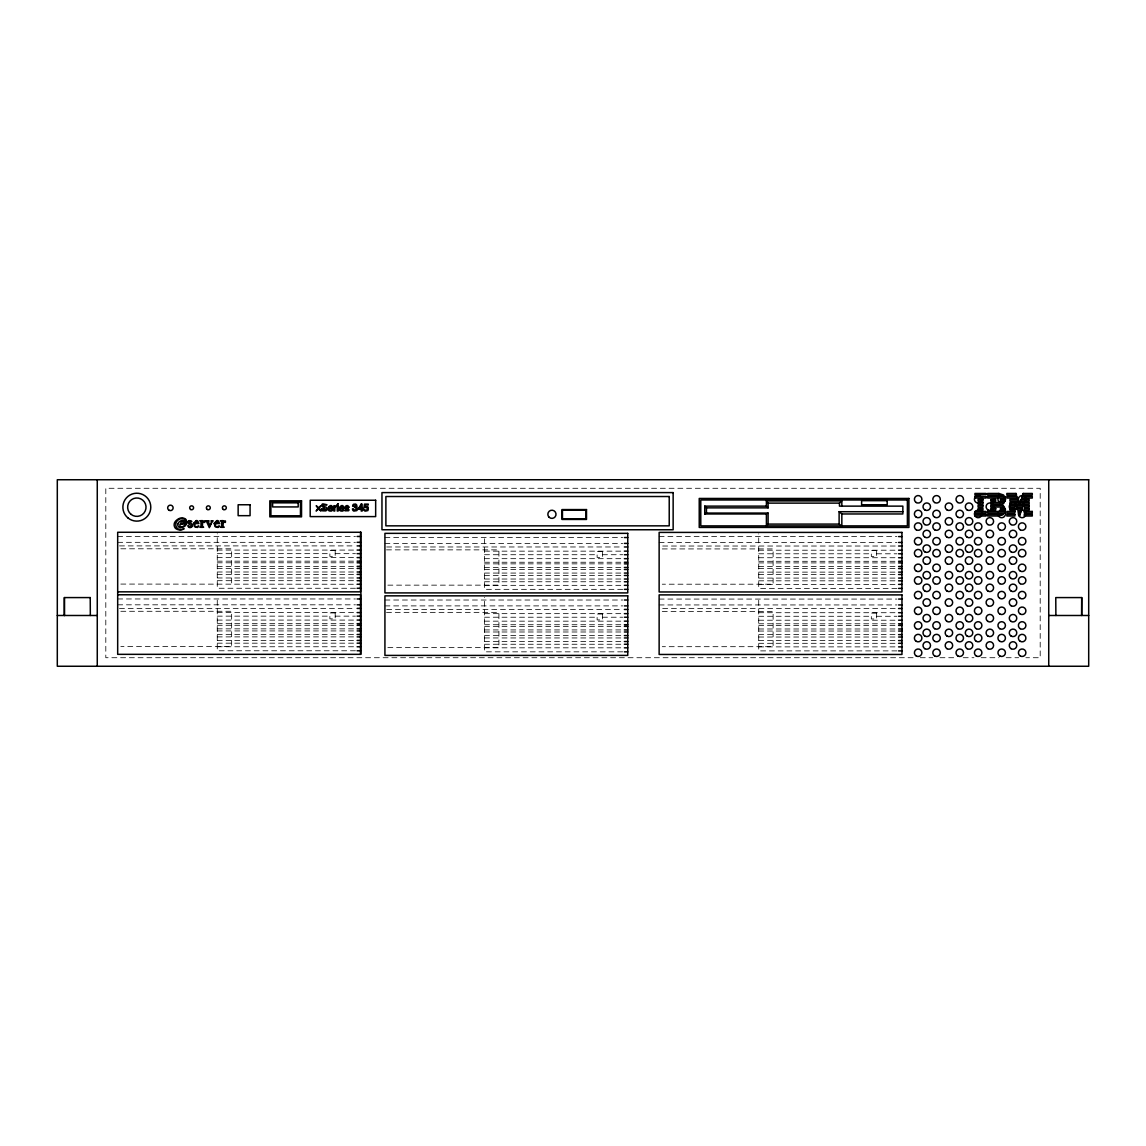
<?xml version="1.0" encoding="UTF-8"?>
<svg xmlns="http://www.w3.org/2000/svg" width="1146" height="1146" viewBox="0 0 1146 1146"><rect width="100%" height="100%" fill="white"/><g stroke="black" fill="none" stroke-linecap="round" stroke-linejoin="round"><path stroke-width="0.75" stroke-dasharray="5 3.75" d="M117.68 536.457L355.432 536.457M659.136 536.586L896.888 536.586M384.927 537.531L622.693 537.531M117.68 542.33L355.432 542.33M659.136 542.459L896.888 542.459M384.927 543.405L622.693 543.405M119.456 545.897L355.432 545.897M662.689 546.026L896.888 546.026M386.703 546.971L622.693 546.971M120.817 548.791L231.65 548.791L231.65 584.073M662.273 548.92L773.106 548.92L773.106 584.202L662.273 584.202M386.503 549.865L498.911 549.865L498.911 585.148L386.503 585.148M217.267 550.08L355.432 550.08M758.709 550.209L896.888 550.209M484.514 551.154L622.693 551.154M217.267 553.661L329.876 553.661M335.191 553.661L355.432 553.661M758.709 553.79L871.318 553.79M876.647 553.79L896.888 553.79M484.514 554.721L597.123 554.721M602.452 554.721L622.693 554.721M217.267 557.601L355.432 557.601M758.709 557.73L896.888 557.73M484.514 558.675L622.693 558.675M217.267 561.168L355.432 561.168M758.709 561.296L896.888 561.296M484.514 562.242L622.693 562.242M217.267 562.801L355.432 562.801M758.709 562.915L896.888 562.915M484.514 563.861L622.693 563.861M217.267 566.368L357.122 566.368M758.709 566.496L898.579 566.496M484.514 567.442L624.384 567.442M217.267 568.43L355.432 568.43M758.709 568.559L896.888 568.559M484.514 569.505L622.693 569.505M217.267 571.997L357.122 571.997M758.709 572.126L898.579 572.126M484.514 573.072L624.384 573.072M217.267 574.39L355.432 574.39M758.709 574.518L896.888 574.518M484.514 575.464L622.693 575.464M217.267 577.971L357.122 577.971M758.709 578.085L898.579 578.085M484.514 579.031L624.384 579.031M217.267 580.693L355.432 580.693M758.709 580.821L896.888 580.821M484.514 581.753L622.693 581.753M120.817 584.073L357.122 584.259M758.709 584.388L898.579 584.388M484.514 585.334L624.384 585.334M355.432 588.27L217.267 588.27L217.267 533.664M896.888 588.399L758.709 588.399L758.709 533.792M622.693 589.345L484.514 589.345L484.514 537.531M117.68 598.957L355.432 598.957M659.136 599.072L896.888 599.072M384.927 600.017L622.693 600.017M117.68 604.816L355.432 604.816M659.136 604.945L896.888 604.945M384.927 605.89L622.693 605.89M119.456 608.397L355.432 608.397M662.689 608.512L896.888 608.512M386.703 609.457L622.693 609.457M120.817 611.291L231.65 611.291L231.65 646.573L120.817 646.573M662.273 611.42L773.106 611.42L773.106 646.688L662.273 646.688M386.503 612.365L498.911 612.365L498.911 647.633L386.503 647.633M217.267 612.58L355.432 612.58M758.709 612.709L896.888 612.709M484.514 613.654L622.693 613.654M217.267 616.147L329.876 616.147M335.191 616.147L355.432 616.147M758.709 616.276L871.318 616.276M876.647 616.276L896.888 616.276M484.514 617.221L597.123 617.221M602.452 617.221L622.693 617.221M217.267 620.086L355.432 620.086M758.709 620.215L896.888 620.215M484.514 621.161L622.693 621.161M217.267 623.668L355.432 623.668M758.709 623.782L896.888 623.782M484.514 624.728L622.693 624.728M217.267 625.286L355.432 625.286M758.709 625.415L896.888 625.415M484.514 626.361L622.693 626.361M217.267 628.853L357.122 628.853M758.709 628.982L898.579 628.982M484.514 629.928L624.384 629.928M217.267 630.93L355.432 630.93M758.709 631.045L896.888 631.045M484.514 631.99L622.693 631.99M217.267 634.497L357.122 634.497M758.709 634.626L898.579 634.626M484.514 635.572L624.384 635.572M217.267 636.89L355.432 636.89M758.709 637.018L896.888 637.018M484.514 637.95L622.693 637.95M217.267 640.456L357.122 640.456M758.709 640.585L898.579 640.585M484.514 641.531L624.384 641.531M217.267 643.178L355.432 643.178M758.709 643.307L896.888 643.307M484.514 644.253L622.693 644.253M217.267 646.759L357.122 646.759M758.709 646.874L898.579 646.874M484.514 647.819L624.384 647.819M355.432 650.77L217.267 650.77L217.267 598.957M896.888 650.885L758.709 650.885L758.709 599.072M622.693 651.83L484.514 651.83L484.514 597.224M913.104 657.718L105.804 657.718L105.804 488.282L1040.196 488.282L1040.196 657.718L1025.871 657.718M920.252 657.718L932.787 657.718M939.949 657.718L956.065 657.718M963.213 657.718L973.957 657.718M981.119 657.718L999.026 657.718M1006.174 657.718L1018.708 657.718M335.191 550.467L329.876 550.467L329.876 556.354L335.191 556.354L335.191 550.467M876.647 550.596L871.318 550.596L871.318 556.483L876.647 556.483L876.647 550.596M602.452 551.541L597.123 551.541L597.123 557.429L602.452 557.429L602.452 551.541M335.191 612.952L329.876 612.952L329.876 618.854L335.191 618.854L335.191 612.952M876.647 613.081L871.318 613.081L871.318 618.969L876.647 618.969L876.647 613.081M602.452 614.027L597.123 614.027L597.123 619.914L602.452 619.914L602.452 614.027"/><path stroke-width="1.5" d="M768.107 524.094L766.402 525.885L766.402 513.967L768.107 513.064L768.107 524.094L839.116 524.094L841.837 525.885L841.837 513.967L839.116 511.718L839.116 524.094M841.837 500.917L766.402 500.917L768.107 503.123L839.459 503.123L841.837 500.917L841.837 506.131M704.747 506.131L706.452 507.864L768.107 507.864L766.402 506.131L704.747 506.131L704.747 513.967L706.452 513.064L768.107 513.064M348.928 507.205C344.044 505.544 347.138 507.721 349.043 509.855A1.475 1.475 0 0 1 348.484 510.758C341.479 511.001 345.891 510.199 348.012 509.111C341.666 509.153 347.195 502.564 348.928 507.177M839.116 511.718L902.847 511.718M704.747 513.967L766.402 513.967M841.837 513.967L902.847 513.967L902.847 506.131L839.459 506.131L839.459 503.123M357.122 536.457L360.503 536.457M898.579 536.586L901.959 536.586M624.384 537.531L627.75 537.531M357.122 542.33L360.503 542.33M898.579 542.459L901.959 542.459M624.384 543.405L627.75 543.405M357.122 545.897L360.503 545.897M898.579 546.026L901.959 546.026M624.384 546.971L627.75 546.971M357.122 550.08L360.503 550.08M898.579 550.209L901.959 550.209M624.384 551.154L627.75 551.154M357.122 553.661L360.503 553.661M898.579 553.79L901.959 553.79M624.384 554.721L627.75 554.721M357.122 557.601L360.503 557.601M898.579 557.73L901.959 557.73M624.384 558.675L627.75 558.675M357.122 561.168L360.503 561.168M898.579 561.296L901.959 561.296M624.384 562.242L627.75 562.242M357.122 562.801L360.503 562.801M898.579 562.915L901.959 562.915M624.384 563.861L627.75 563.861M357.122 566.368L360.503 566.368M898.579 566.496L901.959 566.496M624.384 567.442L627.75 567.442M357.122 568.43L360.503 568.43M898.579 568.559L901.959 568.559M624.384 569.505L627.75 569.505M357.122 571.997L360.503 571.997M898.579 572.126L901.959 572.126M624.384 573.072L627.75 573.072M357.122 574.39L360.503 574.39M898.579 574.518L901.959 574.518M624.384 575.464L627.75 575.464M357.122 577.971L360.503 577.971M898.579 578.085L901.959 578.085M624.384 579.031L627.75 579.031M357.122 580.693L360.503 580.693M898.579 580.821L901.959 580.821M624.384 581.753L627.75 581.753M357.122 584.259L360.503 584.259M898.579 584.388L901.959 584.388M624.384 585.334L627.75 585.334M357.122 588.27L360.503 588.27M898.579 588.399L901.959 588.399M624.384 589.345L627.75 589.345M117.68 591.837L360.503 591.837L360.503 532.274M117.68 594.76L360.503 594.76L360.503 654.337M90.333 597.582L64.334 597.582L64.334 615.488M1081.666 597.582L1081.666 615.488L1081.767 597.582L1055.767 597.582L1055.881 615.488M357.122 598.957L360.503 598.957M898.579 599.072L901.959 599.072M624.384 600.017L627.75 600.017M357.122 604.816L360.503 604.816M898.579 604.945L901.959 604.945M624.384 605.89L627.75 605.89M357.122 608.397L360.503 608.397M898.579 608.512L901.959 608.512M624.384 609.457L627.75 609.457M357.122 612.58L360.503 612.58M898.579 612.709L901.959 612.709M624.384 613.654L627.75 613.654M57.3 615.488L97.267 615.488M1048.733 615.488L1088.7 615.488M357.122 616.147L360.503 616.147M898.579 616.276L901.959 616.276M624.384 617.221L627.75 617.221M357.122 620.086L360.503 620.086M898.579 620.215L901.959 620.215M624.384 621.161L627.75 621.161M357.122 623.668L360.503 623.668M898.579 623.782L901.959 623.782M624.384 624.728L627.75 624.728M357.122 625.286L360.503 625.286M898.579 625.415L901.959 625.415M624.384 626.361L627.75 626.361M357.122 628.853L360.503 628.853M898.579 628.982L901.959 628.982M624.384 629.928L627.75 629.928M357.122 630.93L360.503 630.93M898.579 631.045L901.959 631.045M624.384 631.99L627.75 631.99M357.122 634.497L360.503 634.497M898.579 634.626L901.959 634.626M624.384 635.572L627.75 635.572M357.122 636.89L360.503 636.89M898.579 637.018L901.959 637.018M624.384 637.95L627.75 637.95M357.122 640.456L360.503 640.456M898.579 640.585L901.959 640.585M624.384 641.531L627.75 641.531M357.122 643.178L360.503 643.178M898.579 643.307L901.959 643.307M624.384 644.253L627.75 644.253M357.122 646.759L360.503 646.759M898.579 646.874L901.959 646.874M624.384 647.819L627.75 647.819M357.122 650.77L360.503 650.77M898.579 650.885L901.959 650.885M624.384 651.83L627.75 651.83M1048.733 479.744L1048.733 666.256M768.107 503.123L768.107 507.864M766.402 500.917L766.402 506.131M706.452 507.864L706.452 513.064M97.267 479.744L97.267 666.256M90.233 597.582L90.333 615.488M64.448 597.582L64.448 615.488M1014.898 503.452A3.753 3.753 0 0 1 1015.9 509.111A3.753 3.753 0 0 1 1010.156 509.111A3.753 3.753 0 0 1 1011.144 503.452M1025.77 512.993A3.753 3.753 0 0 1 1021.487 517.663A3.753 3.753 0 0 1 1019.066 511.818A3.753 3.753 0 0 1 1025.383 512.09M1025.77 498.338A3.753 3.753 0 0 1 1023.106 502.936M1020.269 502.55A3.753 3.753 0 0 1 1019.166 497.02A3.753 3.753 0 0 1 1024.796 496.648M999.026 511.317A3.753 3.753 0 0 1 1005.085 512.377A3.753 3.753 0 0 1 1002.005 517.706A3.753 3.753 0 0 1 998.066 512.993M999.026 496.648A3.753 3.753 0 0 1 1004.927 497.436A3.753 3.753 0 0 1 1002.65 502.936M999.813 502.55A3.753 3.753 0 0 1 998.066 498.338M981.778 512.993A3.753 3.753 0 0 1 977.825 517.706A3.753 3.753 0 0 1 974.759 512.377A3.753 3.753 0 0 1 980.804 511.317M981.778 498.338A3.753 3.753 0 0 1 980.031 502.55M978.154 503.051A3.753 3.753 0 0 1 974.687 497.865A3.753 3.753 0 0 1 980.804 496.648M354.429 506.962C357.71 507.506 355.332 512.806 353.412 508.824L352.481 508.824L352.639 509.855A2.091 2.091 0 0 0 353.885 511.087L356.721 510.629A1.991 1.991 0 0 0 357.38 509.483C356.363 507.52 358.197 502.722 353.584 504.269A2.006 2.006 0 0 0 352.796 505.271L352.653 506.26L353.555 506.26C353.77 502.621 358.555 507.033 354.429 506.962M990.774 499.642L990.774 501.031L995.702 501.031L995.702 499.455L990.774 499.642M1014.898 502.722L1014.898 504.039L1009.955 504.039L1009.955 502.464L1019.109 502.464L1019.582 503.81L1020.055 502.449L1029.18 502.449L1029.18 504.039L1024.252 504.039L1024.252 502.75L1023.779 504.039L1015.37 504.039L1014.898 502.722M332.827 508.237L328.959 508.638C328.73 512.563 333.83 507.764 332.268 510.443A2.134 2.134 0 0 1 331.28 511.087C323.974 511.861 331.323 500.516 332.827 508.237M344.058 508.237L340.19 508.638C339.961 512.563 345.061 507.764 343.499 510.443A2.134 2.134 0 0 1 342.511 511.087C335.205 511.861 342.554 500.516 344.058 508.237M986.104 494.413L974.945 495.029L974.945 493.453L986.104 493.453L986.104 494.413M197.427 522.261L197.356 523.178L195.178 523.178L195.851 520.986L197.427 522.261M218.041 522.261L217.984 523.178L215.806 523.178L216.479 520.986L218.041 522.261M202.527 523.02L202.441 526.974C207.125 527.447 196.367 527.461 200.98 526.974L200.98 521.172L199.762 520.742L202.441 520.628C201.008 524.166 205.678 518.178 204.79 522.347C203.229 523.163 203.358 519.625 202.527 523.02M223.155 523.02L223.055 526.974C227.739 527.447 216.995 527.461 221.593 526.974L221.593 521.172L220.39 520.742L223.055 520.628C221.636 524.166 226.292 518.178 225.404 522.347C223.842 523.163 223.986 519.625 223.155 523.02M192.327 525.298L192.184 526.215A2.249 2.249 0 0 1 191.439 527.246C187.715 529.395 186.569 522.332 189.606 527.088C194.992 526.172 188.259 524.782 187.915 522.576A2.02 2.02 0 0 1 189.119 520.671C192.743 520.284 192.643 523.249 189.348 521C186.497 523.436 193.015 522.49 192.327 525.298M193.559 523.335L194.405 526.601L197.313 527.461A2.478 2.478 0 0 0 198.616 526.243C200.049 524.582 193.158 529.996 195.178 523.564L198.974 523.564L197.771 520.986A2.249 2.249 0 0 0 196.41 520.528L193.559 523.335M214.187 523.335L215.018 526.601L217.926 527.461A2.478 2.478 0 0 0 219.23 526.243C220.662 524.582 213.772 529.996 215.806 523.564L219.588 523.564L218.399 520.986A2.249 2.249 0 0 0 217.024 520.528L214.187 523.335M367.651 508.795L366.405 510.342L363.798 509.641A2.063 2.063 0 0 0 364.156 510.385A2.206 2.206 0 0 0 365.202 511.116L367.938 510.557L368.267 507.392A2.149 2.149 0 0 0 367.221 506.561L364.872 506.861L365.159 504.956L368.253 504.956L368.253 504.125L364.485 504.125L363.912 507.879L366.419 507.248L367.651 508.795M327.154 508.924L325.98 510.887L322.671 510.858A2.249 2.249 0 0 1 321.682 509.741L321.453 508.638C334.961 513.136 317.514 506.346 322.8 503.853C335.191 506.346 315.207 503.051 325.951 507.205A1.633 1.633 0 0 1 326.997 508.136L327.154 508.924M177.859 523.966L177.759 524.753A2.793 2.793 0 0 0 178.275 526.386L178.676 526.859A3.037 3.037 0 0 0 180.309 527.704L183.36 526.988A5.028 5.028 0 0 0 185.91 519.382A6.131 6.131 0 0 0 179.55 518.35A10.959 10.959 0 0 0 175.395 521.358A5.315 5.315 0 0 0 175.395 528.263A6.933 6.933 0 0 0 178.489 529.767A7.85 7.85 0 0 0 184.148 528.793L184.048 528.607A6.833 6.833 0 0 1 178.461 529.208A5.358 5.358 0 0 1 176.24 522.332A6.389 6.389 0 0 1 184.406 519.038A3.61 3.61 0 0 1 185.967 522.504A7.263 7.263 0 0 1 183.804 526.114L181.068 527.361L179.736 526.415L180.194 524.481L183.718 523.994L185.136 522.161C183.933 518.551 178.504 521.058 177.859 523.966M334.847 507.42L334.747 511.044L333.858 511.044L333.858 505.715L334.718 505.715C335.076 506.26 337.784 505.286 334.847 507.42M183.561 521.588L182.386 523.736L180.294 524.08L181.842 520.914L183.561 521.588M1005.443 499.455L1005.157 500.931L1000.401 501.031L1000.401 499.455L1005.443 499.455M329.103 507.22L331.882 507.893L331.051 506.432L329.103 507.22M340.333 507.22L343.112 507.893L342.282 506.432L340.333 507.22M1023.134 493.453L1022.633 495.029L1032.288 495.029L1032.288 493.453L1023.134 493.453M1022.089 496.462L1021.573 498.037L1032.288 498.052L1032.288 496.462L1022.089 496.462M1005.314 511.445L1004.684 513.036L987.651 513.036L987.651 511.46L1005.314 511.445M1021.057 499.455L1020.527 501.031L1029.18 501.031L1029.165 499.441L1021.057 499.455M1022.232 508.452L1021.688 510.042L1017.447 510.027L1016.903 508.466L1022.232 508.452M1021.172 511.445L1020.642 513.036L1018.522 513.036L1017.977 511.445L1021.172 511.445M1020.112 514.454L1019.582 516.015L1019.009 514.454L1020.112 514.454M1023.292 505.458L1022.719 507.033L1016.387 507.033L1015.829 505.458L1023.292 505.458M211.967 521.172L210.033 525.685L208.071 521.172C212.354 520.742 202.699 520.585 206.423 521.172L209.317 527.661L212.354 521.172C215.72 520.656 208.114 520.8 211.967 521.172M318.531 508.982L316.124 511.044L317.986 508.308L316.21 505.715L318.574 507.635L320.894 505.715L319.104 508.294L321.009 511.044L318.531 508.982M1004.283 502.464L1002.879 504.039L990.774 504.039L990.774 502.464L1004.283 502.464M361.205 505.3L358.956 508.48L361.205 508.48L361.205 505.3M361.191 504.125L358.096 509.297L361.205 509.297L361.205 511.044L362.122 511.044L363.124 508.48L362.122 508.48L362.122 504.125L361.191 504.125M1003.266 514.468L998.624 516.015L987.651 516.015L987.651 514.454L1003.266 514.454M1032.288 511.445L1024.252 511.46L1024.252 513.036L1032.288 513.036L1032.288 511.445M980.99 510.027L978.054 510.042L978.054 508.466L982.982 508.466L982.982 510.027L980.99 510.027M1017.605 498.037L1006.847 498.052L1006.847 496.462L1017.075 496.462L1017.605 498.037M982.982 502.449L978.054 502.464L978.054 504.039L982.982 504.039L982.982 502.449M1088.7 479.744L57.3 479.744L57.3 666.256L1088.7 666.256L1088.7 479.744M673.146 492.594L381.962 492.594L381.962 529.753L673.146 529.753L673.146 492.594M998.897 493.453L987.651 493.453L987.651 495.043L1003.638 495.029L998.897 493.453M1016.015 493.453L1006.847 493.453L1006.847 495.029L1016.545 495.029L1016.015 493.453M669.221 496.519L385.887 496.519L385.887 525.842L669.221 525.842L669.221 496.519M986.104 496.462L974.945 496.462L974.945 498.037L986.104 498.052L986.104 496.462M1004.856 496.462L987.651 496.462L987.651 498.037L1005.343 498.037L1004.856 496.462M908.921 498.453L699.232 498.453L699.232 527.432L908.921 527.432L908.921 498.453M982.982 499.455L978.054 499.455L978.054 501.031L982.982 501.031L982.982 499.455M1018.078 499.455L1009.955 499.455L1009.955 501.031L1018.608 501.031L1018.078 499.455M907.388 499.985L700.779 499.985L700.779 525.885L907.388 525.885L907.388 499.985M375.659 500.243L310.194 500.243L310.194 516.602L375.659 516.602L375.659 500.243M887.19 500.659L861.62 500.659L861.62 504.756L887.19 504.756L887.19 500.659M301.541 500.816L269.826 500.816L269.826 516.846L301.541 516.846L301.541 500.816M300.467 501.891L270.9 501.891L270.9 515.772L300.467 515.772L300.467 501.891M298.189 502.836L272.619 502.836L272.619 506.933L298.189 506.933L298.189 502.836M338.142 503.71L337.239 504.727L338.142 503.71M250.072 504.756L238.139 504.756L238.139 515.671L250.072 515.671L250.072 504.756M982.982 505.458L978.054 505.458L978.054 507.033L982.982 507.033L982.982 505.458M1003.051 505.458L990.774 505.458L990.774 507.033L1004.455 507.033L1003.051 505.458M1014.898 505.458L1009.955 505.458L1009.955 507.033L1014.898 507.033L1014.898 505.458M1029.18 505.458L1024.252 505.458L1024.252 507.033L1029.18 507.033L1029.18 505.458M338.142 505.715L337.239 505.715L337.239 511.044L338.142 511.044L338.142 505.715M995.702 508.466L990.774 508.466L990.774 510.042L995.702 510.042L995.702 508.466M1005.142 508.466L1000.401 508.466L1000.401 510.042L1005.457 510.042L1005.142 508.466M1014.898 508.466L1009.955 508.466L1009.955 510.042L1014.898 510.042L1014.898 508.466M1029.18 508.466L1024.252 508.466L1024.252 510.027L1029.18 510.042L1029.18 508.466M586.508 509.569L561.97 509.569L561.97 519.453L586.508 519.453L586.508 509.569M586.021 510.07L562.457 510.07L562.457 518.966L586.021 518.966L586.021 510.07M982.065 511.445L974.945 511.445L974.945 513.021L986.104 513.021L986.104 511.46L982.065 511.445M1014.898 511.445L1006.847 511.445L1006.847 513.036L1014.898 513.036L1014.898 511.445M986.104 514.454L974.945 514.454L974.945 516.015L986.104 516.015L986.104 514.454M1014.898 514.454L1006.847 514.454L1006.847 516.015L1014.898 516.015L1014.898 514.454M1032.288 514.454L1024.252 514.454L1024.252 516.015L1032.288 516.015L1032.288 514.454M360.904 532.274L117.68 532.274L117.68 654.337L360.904 654.337L360.904 532.274M901.959 532.403L659.136 532.403L659.136 591.966L901.959 591.966L901.959 532.403M627.75 533.348L384.927 533.348L384.927 592.912L627.75 592.912L627.75 533.348M901.959 594.889L659.136 594.889L659.136 654.466L901.959 654.466L901.959 594.889M627.75 595.834L384.927 595.834L384.927 655.412L627.75 655.412L627.75 595.834M549.034 517.19A4.097 4.097 0 0 0 555.882 515.356A4.097 4.097 0 0 0 550.868 510.342A4.097 4.097 0 0 0 549.034 517.19M947.054 621.433A3.753 3.753 0 0 0 952.67 618.195A3.753 3.753 0 0 0 947.054 614.944A3.753 3.753 0 0 0 947.054 621.433M947.054 636.102A3.753 3.753 0 0 0 952.67 632.85A3.753 3.753 0 0 0 947.054 629.598A3.753 3.753 0 0 0 947.054 636.102M947.054 648.722A3.753 3.753 0 0 0 952.67 645.47A3.753 3.753 0 0 0 947.054 642.218A3.753 3.753 0 0 0 947.054 648.722M947.054 605.761A3.753 3.753 0 0 0 952.67 602.51A3.753 3.753 0 0 0 947.054 599.258A3.753 3.753 0 0 0 947.054 605.761M947.054 578.472A3.753 3.753 0 0 0 952.67 575.235A3.753 3.753 0 0 0 947.054 571.983A3.753 3.753 0 0 0 947.054 578.472M947.054 591.092A3.753 3.753 0 0 0 952.67 587.841A3.753 3.753 0 0 0 947.054 584.603A3.753 3.753 0 0 0 947.054 591.092M947.054 563.818A3.753 3.753 0 0 0 952.67 560.566A3.753 3.753 0 0 0 947.054 557.314A3.753 3.753 0 0 0 947.054 563.818M947.054 537.216A3.753 3.753 0 0 0 952.67 533.979A3.753 3.753 0 0 0 947.054 530.727A3.753 3.753 0 0 0 947.054 537.216M947.054 551.885A3.753 3.753 0 0 0 952.67 548.633A3.753 3.753 0 0 0 947.054 545.381A3.753 3.753 0 0 0 947.054 551.885M947.054 524.61A3.753 3.753 0 0 0 952.67 521.358A3.753 3.753 0 0 0 947.054 518.107A3.753 3.753 0 0 0 947.054 524.61M947.054 509.941A3.753 3.753 0 0 0 952.67 506.704A3.753 3.753 0 0 0 947.054 503.452A3.753 3.753 0 0 0 947.054 509.941M967.167 621.433A3.753 3.753 0 0 0 972.796 618.195A3.753 3.753 0 0 0 967.167 614.944A3.753 3.753 0 0 0 967.167 621.433M967.167 636.102A3.753 3.753 0 0 0 972.796 632.85A3.753 3.753 0 0 0 967.167 629.598A3.753 3.753 0 0 0 967.167 636.102M967.167 648.722A3.753 3.753 0 0 0 972.796 645.47A3.753 3.753 0 0 0 967.167 642.218A3.753 3.753 0 0 0 967.167 648.722M967.167 605.761A3.753 3.753 0 0 0 972.796 602.51A3.753 3.753 0 0 0 967.167 599.258A3.753 3.753 0 0 0 967.167 605.761M967.167 578.472A3.753 3.753 0 0 0 972.796 575.235A3.753 3.753 0 0 0 967.167 571.983A3.753 3.753 0 0 0 967.167 578.472M967.167 591.092A3.753 3.753 0 0 0 972.796 587.841A3.753 3.753 0 0 0 967.167 584.603A3.753 3.753 0 0 0 967.167 591.092M967.167 563.818A3.753 3.753 0 0 0 972.796 560.566A3.753 3.753 0 0 0 967.167 557.314A3.753 3.753 0 0 0 967.167 563.818M967.167 537.216A3.753 3.753 0 0 0 972.796 533.979A3.753 3.753 0 0 0 967.167 530.727A3.753 3.753 0 0 0 967.167 537.216M967.167 551.885A3.753 3.753 0 0 0 972.796 548.633A3.753 3.753 0 0 0 967.167 545.381A3.753 3.753 0 0 0 967.167 551.885M967.167 524.61A3.753 3.753 0 0 0 972.796 521.358A3.753 3.753 0 0 0 967.167 518.107A3.753 3.753 0 0 0 967.167 524.61M967.167 509.941A3.753 3.753 0 0 0 972.796 506.704A3.753 3.753 0 0 0 967.167 503.452A3.753 3.753 0 0 0 967.167 509.941M987.967 621.433A3.753 3.753 0 0 0 993.596 618.195A3.753 3.753 0 0 0 987.967 614.944A3.753 3.753 0 0 0 987.967 621.433M987.967 636.102A3.753 3.753 0 0 0 993.596 632.85A3.753 3.753 0 0 0 987.967 629.598A3.753 3.753 0 0 0 987.967 636.102M987.967 648.722A3.753 3.753 0 0 0 993.596 645.47A3.753 3.753 0 0 0 987.967 642.218A3.753 3.753 0 0 0 987.967 648.722M987.967 605.761A3.753 3.753 0 0 0 993.596 602.51A3.753 3.753 0 0 0 987.967 599.258A3.753 3.753 0 0 0 987.967 605.761M987.967 578.472A3.753 3.753 0 0 0 993.596 575.235A3.753 3.753 0 0 0 987.967 571.983A3.753 3.753 0 0 0 987.967 578.472M987.967 591.092A3.753 3.753 0 0 0 993.596 587.841A3.753 3.753 0 0 0 987.967 584.603A3.753 3.753 0 0 0 987.967 591.092M987.967 563.818A3.753 3.753 0 0 0 993.596 560.566A3.753 3.753 0 0 0 987.967 557.314A3.753 3.753 0 0 0 987.967 563.818M987.967 537.216A3.753 3.753 0 0 0 993.596 533.979A3.753 3.753 0 0 0 987.967 530.727A3.753 3.753 0 0 0 987.967 537.216M987.967 551.885A3.753 3.753 0 0 0 993.596 548.633A3.753 3.753 0 0 0 987.967 545.381A3.753 3.753 0 0 0 987.967 551.885M987.967 524.61A3.753 3.753 0 0 0 993.596 521.358A3.753 3.753 0 0 0 987.967 518.107A3.753 3.753 0 0 0 987.967 524.61M987.967 509.941A3.753 3.753 0 0 0 993.596 506.704A3.753 3.753 0 0 0 987.967 503.452A3.753 3.753 0 0 0 987.967 509.941M130.988 514.296A9.211 9.211 0 0 0 145.914 508.681A9.211 9.211 0 0 0 133.595 498.567A9.211 9.211 0 0 0 130.988 514.296M127.98 517.963A13.953 13.953 0 0 0 150.599 509.454A13.953 13.953 0 0 0 131.919 494.112A13.953 13.953 0 0 0 127.98 517.963M934.692 614.041A3.753 3.753 0 0 0 940.307 610.804A3.753 3.753 0 0 0 934.692 607.552A3.753 3.753 0 0 0 934.692 614.041M934.692 655.985A3.753 3.753 0 0 0 940.307 652.733A3.753 3.753 0 0 0 934.692 649.495A3.753 3.753 0 0 0 934.692 655.985M934.692 628.71A3.753 3.753 0 0 0 940.307 625.458A3.753 3.753 0 0 0 934.692 622.206A3.753 3.753 0 0 0 934.692 628.71M934.692 641.33A3.753 3.753 0 0 0 940.307 638.078A3.753 3.753 0 0 0 934.692 634.827A3.753 3.753 0 0 0 934.692 641.33M934.692 598.37A3.753 3.753 0 0 0 940.307 595.118A3.753 3.753 0 0 0 934.692 591.866A3.753 3.753 0 0 0 934.692 598.37M934.692 571.08A3.753 3.753 0 0 0 940.307 567.843A3.753 3.753 0 0 0 934.692 564.591A3.753 3.753 0 0 0 934.692 571.08M934.692 583.701A3.753 3.753 0 0 0 940.307 580.449A3.753 3.753 0 0 0 934.692 577.212A3.753 3.753 0 0 0 934.692 583.701M934.692 556.426A3.753 3.753 0 0 0 940.307 553.174A3.753 3.753 0 0 0 934.692 549.937A3.753 3.753 0 0 0 934.692 556.426M934.692 529.824A3.753 3.753 0 0 0 940.307 526.587A3.753 3.753 0 0 0 934.692 523.335A3.753 3.753 0 0 0 934.692 529.824M934.692 544.493A3.753 3.753 0 0 0 940.307 541.241A3.753 3.753 0 0 0 934.692 537.99A3.753 3.753 0 0 0 934.692 544.493M934.692 517.218A3.753 3.753 0 0 0 940.307 513.967A3.753 3.753 0 0 0 934.692 510.715A3.753 3.753 0 0 0 934.692 517.218M934.692 502.55A3.753 3.753 0 0 0 940.307 499.312A3.753 3.753 0 0 0 934.692 496.06A3.753 3.753 0 0 0 934.692 502.55M1011.144 621.433A3.753 3.753 0 0 0 1016.774 618.195A3.753 3.753 0 0 0 1011.144 614.944A3.753 3.753 0 0 0 1011.144 621.433M1011.144 636.102A3.753 3.753 0 0 0 1016.774 632.85A3.753 3.753 0 0 0 1011.144 629.598A3.753 3.753 0 0 0 1011.144 636.102M1011.144 648.722A3.753 3.753 0 0 0 1016.774 645.47A3.753 3.753 0 0 0 1011.144 642.218A3.753 3.753 0 0 0 1011.144 648.722M1011.144 605.761A3.753 3.753 0 0 0 1016.774 602.51A3.753 3.753 0 0 0 1011.144 599.258A3.753 3.753 0 0 0 1011.144 605.761M1011.144 578.472A3.753 3.753 0 0 0 1016.774 575.235A3.753 3.753 0 0 0 1011.144 571.983A3.753 3.753 0 0 0 1011.144 578.472M1011.144 591.092A3.753 3.753 0 0 0 1016.774 587.841A3.753 3.753 0 0 0 1011.144 584.603A3.753 3.753 0 0 0 1011.144 591.092M1011.144 563.818A3.753 3.753 0 0 0 1016.774 560.566A3.753 3.753 0 0 0 1011.144 557.314A3.753 3.753 0 0 0 1011.144 563.818M1011.144 537.216A3.753 3.753 0 0 0 1016.774 533.979A3.753 3.753 0 0 0 1011.144 530.727A3.753 3.753 0 0 0 1011.144 537.216M1011.144 551.885A3.753 3.753 0 0 0 1016.774 548.633A3.753 3.753 0 0 0 1011.144 545.381A3.753 3.753 0 0 0 1011.144 551.885M1011.144 524.61A3.753 3.753 0 0 0 1016.774 521.358A3.753 3.753 0 0 0 1011.144 518.107A3.753 3.753 0 0 0 1011.144 524.61M1020.269 614.041A3.753 3.753 0 0 0 1025.899 610.804A3.753 3.753 0 0 0 1020.269 607.552A3.753 3.753 0 0 0 1020.269 614.041M1020.269 655.985A3.753 3.753 0 0 0 1025.899 652.733A3.753 3.753 0 0 0 1020.269 649.495A3.753 3.753 0 0 0 1020.269 655.985M1020.269 628.71A3.753 3.753 0 0 0 1025.899 625.458A3.753 3.753 0 0 0 1020.269 622.206A3.753 3.753 0 0 0 1020.269 628.71M1020.269 641.33A3.753 3.753 0 0 0 1025.899 638.078A3.753 3.753 0 0 0 1020.269 634.827A3.753 3.753 0 0 0 1020.269 641.33M1020.269 598.37A3.753 3.753 0 0 0 1025.899 595.118A3.753 3.753 0 0 0 1020.269 591.866A3.753 3.753 0 0 0 1020.269 598.37M1020.269 571.08A3.753 3.753 0 0 0 1025.899 567.843A3.753 3.753 0 0 0 1020.269 564.591A3.753 3.753 0 0 0 1020.269 571.08M1020.269 583.701A3.753 3.753 0 0 0 1025.899 580.449A3.753 3.753 0 0 0 1020.269 577.212A3.753 3.753 0 0 0 1020.269 583.701M1020.269 556.426A3.753 3.753 0 0 0 1025.899 553.174A3.753 3.753 0 0 0 1020.269 549.937A3.753 3.753 0 0 0 1020.269 556.426M1020.269 529.824A3.753 3.753 0 0 0 1025.899 526.587A3.753 3.753 0 0 0 1020.269 523.335A3.753 3.753 0 0 0 1020.269 529.824M1020.269 544.493A3.753 3.753 0 0 0 1025.899 541.241A3.753 3.753 0 0 0 1020.269 537.99A3.753 3.753 0 0 0 1020.269 544.493M924.879 621.433A3.753 3.753 0 0 0 930.509 618.195A3.753 3.753 0 0 0 924.879 614.944A3.753 3.753 0 0 0 924.879 621.433M924.879 636.102A3.753 3.753 0 0 0 930.509 632.85A3.753 3.753 0 0 0 924.879 629.598A3.753 3.753 0 0 0 924.879 636.102M924.879 648.722A3.753 3.753 0 0 0 930.509 645.47A3.753 3.753 0 0 0 924.879 642.218A3.753 3.753 0 0 0 924.879 648.722M924.879 605.761A3.753 3.753 0 0 0 930.509 602.51A3.753 3.753 0 0 0 924.879 599.258A3.753 3.753 0 0 0 924.879 605.761M924.879 578.472A3.753 3.753 0 0 0 930.509 575.235A3.753 3.753 0 0 0 924.879 571.983A3.753 3.753 0 0 0 924.879 578.472M924.879 591.092A3.753 3.753 0 0 0 930.509 587.841A3.753 3.753 0 0 0 924.879 584.603A3.753 3.753 0 0 0 924.879 591.092M924.879 563.818A3.753 3.753 0 0 0 930.509 560.566A3.753 3.753 0 0 0 924.879 557.314A3.753 3.753 0 0 0 924.879 563.818M924.879 537.216A3.753 3.753 0 0 0 930.509 533.979A3.753 3.753 0 0 0 924.879 530.727A3.753 3.753 0 0 0 924.879 537.216M924.879 551.885A3.753 3.753 0 0 0 930.509 548.633A3.753 3.753 0 0 0 924.879 545.381A3.753 3.753 0 0 0 924.879 551.885M924.879 524.61A3.753 3.753 0 0 0 930.509 521.358A3.753 3.753 0 0 0 924.879 518.107A3.753 3.753 0 0 0 924.879 524.61M924.879 509.941A3.753 3.753 0 0 0 930.509 506.704A3.753 3.753 0 0 0 924.879 503.452A3.753 3.753 0 0 0 924.879 509.941M999.813 614.041A3.753 3.753 0 0 0 1005.429 610.804A3.753 3.753 0 0 0 999.813 607.552A3.753 3.753 0 0 0 999.813 614.041M999.813 655.985A3.753 3.753 0 0 0 1005.429 652.733A3.753 3.753 0 0 0 999.813 649.495A3.753 3.753 0 0 0 999.813 655.985M999.813 628.71A3.753 3.753 0 0 0 1005.429 625.458A3.753 3.753 0 0 0 999.813 622.206A3.753 3.753 0 0 0 999.813 628.71M999.813 641.33A3.753 3.753 0 0 0 1005.429 638.078A3.753 3.753 0 0 0 999.813 634.827A3.753 3.753 0 0 0 999.813 641.33M999.813 598.37A3.753 3.753 0 0 0 1005.429 595.118A3.753 3.753 0 0 0 999.813 591.866A3.753 3.753 0 0 0 999.813 598.37M999.813 571.08A3.753 3.753 0 0 0 1005.429 567.843A3.753 3.753 0 0 0 999.813 564.591A3.753 3.753 0 0 0 999.813 571.08M999.813 583.701A3.753 3.753 0 0 0 1005.429 580.449A3.753 3.753 0 0 0 999.813 577.212A3.753 3.753 0 0 0 999.813 583.701M999.813 556.426A3.753 3.753 0 0 0 1005.429 553.174A3.753 3.753 0 0 0 999.813 549.937A3.753 3.753 0 0 0 999.813 556.426M999.813 529.824A3.753 3.753 0 0 0 1005.429 526.587A3.753 3.753 0 0 0 999.813 523.335A3.753 3.753 0 0 0 999.813 529.824M999.813 544.493A3.753 3.753 0 0 0 1005.429 541.241A3.753 3.753 0 0 0 999.813 537.99A3.753 3.753 0 0 0 999.813 544.493M169.035 510.242A2.722 2.722 0 0 0 173.132 507.879A2.722 2.722 0 0 0 169.035 505.515A2.722 2.722 0 0 0 169.035 510.242M976.277 614.041A3.753 3.753 0 0 0 981.907 610.804A3.753 3.753 0 0 0 976.277 607.552A3.753 3.753 0 0 0 976.277 614.041M976.277 655.985A3.753 3.753 0 0 0 981.907 652.733A3.753 3.753 0 0 0 976.277 649.495A3.753 3.753 0 0 0 976.277 655.985M976.277 628.71A3.753 3.753 0 0 0 981.907 625.458A3.753 3.753 0 0 0 976.277 622.206A3.753 3.753 0 0 0 976.277 628.71M976.277 641.33A3.753 3.753 0 0 0 981.907 638.078A3.753 3.753 0 0 0 976.277 634.827A3.753 3.753 0 0 0 976.277 641.33M976.277 598.37A3.753 3.753 0 0 0 981.907 595.118A3.753 3.753 0 0 0 976.277 591.866A3.753 3.753 0 0 0 976.277 598.37M976.277 571.08A3.753 3.753 0 0 0 981.907 567.843A3.753 3.753 0 0 0 976.277 564.591A3.753 3.753 0 0 0 976.277 571.08M976.277 583.701A3.753 3.753 0 0 0 981.907 580.449A3.753 3.753 0 0 0 976.277 577.212A3.753 3.753 0 0 0 976.277 583.701M976.277 556.426A3.753 3.753 0 0 0 981.907 553.174A3.753 3.753 0 0 0 976.277 549.937A3.753 3.753 0 0 0 976.277 556.426M976.277 529.824A3.753 3.753 0 0 0 981.907 526.587A3.753 3.753 0 0 0 976.277 523.335A3.753 3.753 0 0 0 976.277 529.824M976.277 544.493A3.753 3.753 0 0 0 981.907 541.241A3.753 3.753 0 0 0 976.277 537.99A3.753 3.753 0 0 0 976.277 544.493M916.27 614.041A3.753 3.753 0 0 0 921.9 610.804A3.753 3.753 0 0 0 916.27 607.552A3.753 3.753 0 0 0 916.27 614.041M916.27 655.985A3.753 3.753 0 0 0 921.9 652.733A3.753 3.753 0 0 0 916.27 649.495A3.753 3.753 0 0 0 916.27 655.985M916.27 628.71A3.753 3.753 0 0 0 921.9 625.458A3.753 3.753 0 0 0 916.27 622.206A3.753 3.753 0 0 0 916.27 628.71M916.27 641.33A3.753 3.753 0 0 0 921.9 638.078A3.753 3.753 0 0 0 916.27 634.827A3.753 3.753 0 0 0 916.27 641.33M916.27 598.37A3.753 3.753 0 0 0 921.9 595.118A3.753 3.753 0 0 0 916.27 591.866A3.753 3.753 0 0 0 916.27 598.37M916.27 571.08A3.753 3.753 0 0 0 921.9 567.843A3.753 3.753 0 0 0 916.27 564.591A3.753 3.753 0 0 0 916.27 571.08M916.27 583.701A3.753 3.753 0 0 0 921.9 580.449A3.753 3.753 0 0 0 916.27 577.212A3.753 3.753 0 0 0 916.27 583.701M916.27 556.426A3.753 3.753 0 0 0 921.9 553.174A3.753 3.753 0 0 0 916.27 549.937A3.753 3.753 0 0 0 916.27 556.426M916.27 529.824A3.753 3.753 0 0 0 921.9 526.587A3.753 3.753 0 0 0 916.27 523.335A3.753 3.753 0 0 0 916.27 529.824M916.27 544.493A3.753 3.753 0 0 0 921.9 541.241A3.753 3.753 0 0 0 916.27 537.99A3.753 3.753 0 0 0 916.27 544.493M916.27 517.218A3.753 3.753 0 0 0 921.9 513.967A3.753 3.753 0 0 0 916.27 510.715A3.753 3.753 0 0 0 916.27 517.218M916.27 502.55A3.753 3.753 0 0 0 921.9 499.312A3.753 3.753 0 0 0 916.27 496.06A3.753 3.753 0 0 0 916.27 502.55M207.354 509.497A1.963 1.963 0 0 0 210.291 507.807A1.963 1.963 0 0 0 207.354 506.102A1.963 1.963 0 0 0 207.354 509.497M190.637 509.497A1.963 1.963 0 0 0 193.588 507.807A1.963 1.963 0 0 0 190.637 506.102A1.963 1.963 0 0 0 190.637 509.497M957.87 614.041A3.753 3.753 0 0 0 963.5 610.804A3.753 3.753 0 0 0 957.87 607.552A3.753 3.753 0 0 0 957.87 614.041M957.87 655.985A3.753 3.753 0 0 0 963.5 652.733A3.753 3.753 0 0 0 957.87 649.495A3.753 3.753 0 0 0 957.87 655.985M957.87 628.71A3.753 3.753 0 0 0 963.5 625.458A3.753 3.753 0 0 0 957.87 622.206A3.753 3.753 0 0 0 957.87 628.71M957.87 641.33A3.753 3.753 0 0 0 963.5 638.078A3.753 3.753 0 0 0 957.87 634.827A3.753 3.753 0 0 0 957.87 641.33M957.87 598.37A3.753 3.753 0 0 0 963.5 595.118A3.753 3.753 0 0 0 957.87 591.866A3.753 3.753 0 0 0 957.87 598.37M957.87 571.08A3.753 3.753 0 0 0 963.5 567.843A3.753 3.753 0 0 0 957.87 564.591A3.753 3.753 0 0 0 957.87 571.08M957.87 583.701A3.753 3.753 0 0 0 963.5 580.449A3.753 3.753 0 0 0 957.87 577.212A3.753 3.753 0 0 0 957.87 583.701M957.87 556.426A3.753 3.753 0 0 0 963.5 553.174A3.753 3.753 0 0 0 957.87 549.937A3.753 3.753 0 0 0 957.87 556.426M957.87 529.824A3.753 3.753 0 0 0 963.5 526.587A3.753 3.753 0 0 0 957.87 523.335A3.753 3.753 0 0 0 957.87 529.824M957.87 544.493A3.753 3.753 0 0 0 963.5 541.241A3.753 3.753 0 0 0 957.87 537.99A3.753 3.753 0 0 0 957.87 544.493M957.87 517.218A3.753 3.753 0 0 0 963.5 513.967A3.753 3.753 0 0 0 957.87 510.715A3.753 3.753 0 0 0 957.87 517.218M957.87 502.55A3.753 3.753 0 0 0 963.5 499.312A3.753 3.753 0 0 0 957.87 496.06A3.753 3.753 0 0 0 957.87 502.55M223.37 509.497A1.963 1.963 0 0 0 226.321 507.807A1.963 1.963 0 0 0 223.37 506.102A1.963 1.963 0 0 0 223.37 509.497"/></g></svg>
